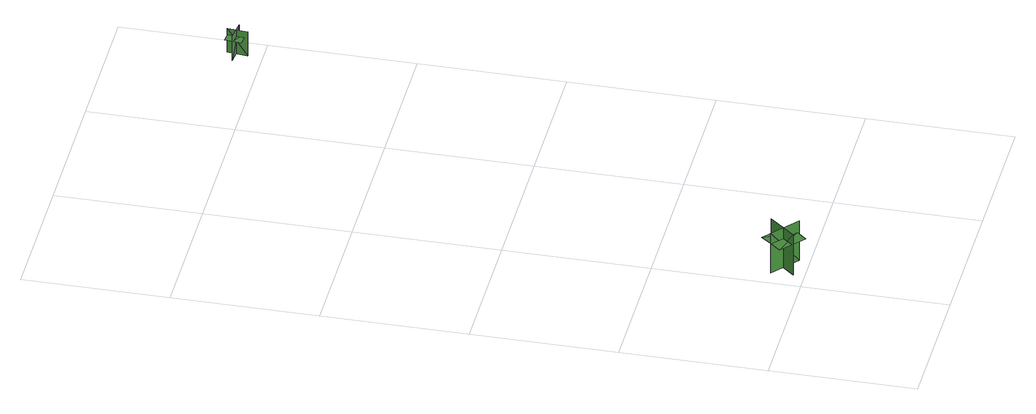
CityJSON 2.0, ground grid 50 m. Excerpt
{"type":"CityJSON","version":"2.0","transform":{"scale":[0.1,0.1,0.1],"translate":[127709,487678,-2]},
"CityObjects":{
"tree1":{"type":"SolitaryVegetationObject","geometry":[{"type":"MultiSurface","lod":"1","boundaries":[[[0,1,2]],[[0,2,3]],[[4,5,6]],[[4,6,7]],[[8,9,10]],[[8,10,11]],[[8,12,13]],[[8,13,9]]]}]},
"tree2":{"type":"SolitaryVegetationObject","geometry":[{"type":"MultiSurface","lod":"1","boundaries":[[[14,15,16]],[[14,16,17]],[[18,19,20]],[[18,20,21]],[[22,23,24]],[[22,24,25]],[[22,26,27]],[[22,27,23]]]}]}
},
"vertices":[
[121,31,20],[31,107,20],[31,107,177],[121,31,177],[113,124,20],[36,33,20],[36,33,177],[113,124,177],[113,37,136],[31,107,136],[1,71,136],[83,1,136],[144,73,136],[61,143,136],
[894,2095,0],[965,2088,0],[965,2088,94],[894,2095,94],[930,2052,0],[937,2122,0],[937,2122,94],[930,2052,94],[900,2094,70],[965,2088,70],[967,2116,70],[903,2122,70],[897,2066,70],[962,2060,70]
]}
